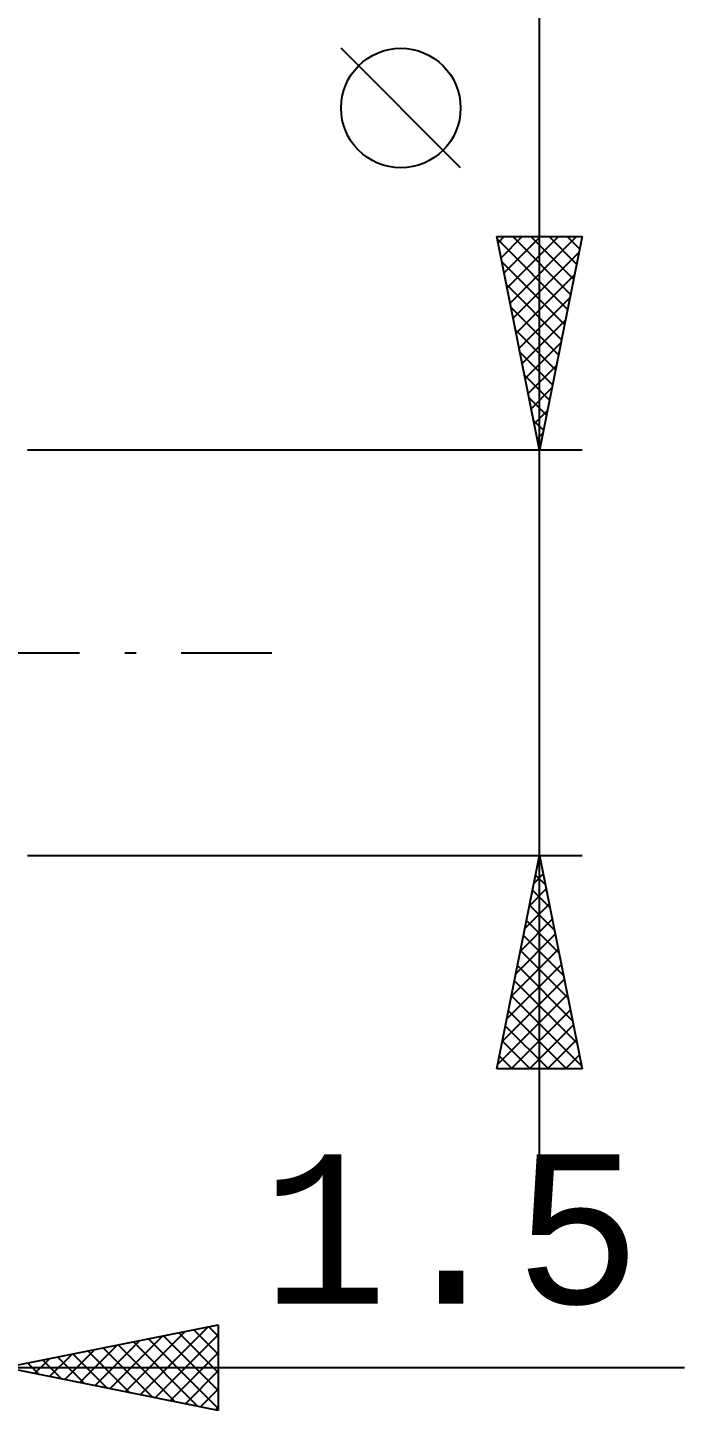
# Model space of a CAD drawing. Header units: millimetres. Extents: x -65 to 52, y -38 to 52.
# Drawn here: x 37 to 52.39, y -17.75 to 14.65 of the extents above; entities that cross this region are included whole.
import ezdxf
from ezdxf.enums import TextEntityAlignment as Align

# ---------------------------------------------------------------- set-up
doc = ezdxf.new("R2010")
doc.units = ezdxf.units.MM
doc.header["$LTSCALE"] = 5.3
doc.linetypes.add('LONGDASH_DASH', pattern=[0.85, 0.4, -0.2, 0.05, -0.2])
doc.layers.add('2', color=7, linetype='CONTINUOUS')
doc.layers.add('SK4', color=2, linetype='LONGDASH_DASH')
doc.styles.get("Standard").update_dxf_attribs({"font": 'Monospac821 BT'})

msp = doc.modelspace()

# ---------------------------------------------------------------- linework, layer by layer
at = {"layer": '2', "color": 7, "linetype": 'CONTINUOUS', "lineweight": 25}
for p, q in [((49, -11.75), (49, 24.175)), ((47.15, 11.363), (44.35, 14.162)), ((49, 4.75), (48, 9.75)), ((48, 9.75), (50, 9.75)), ((48.028, 9.608), (48.17, 9.75)), ((48.099, 9.255), (48.594, 9.75)), ((48.17, 8.901), (49.019, 9.75)), ((48.24, 8.548), (49.443, 9.75)), ((48.311, 8.194), (49.867, 9.75)), ((48.374, 9.75), (49.729, 8.395)), ((48.798, 9.75), (49.8, 8.749)), ((50, 9.75), (49, 4.75)), ((49.223, 9.75), (49.87, 9.102)), ((49.647, 9.75), (49.941, 9.456)), ((48.013, 9.687), (49.658, 8.042)), ((48.119, 9.157), (49.588, 7.688)), ((48.382, 7.84), (49.927, 9.386)), ((48.453, 7.487), (49.821, 8.855)), ((48.225, 8.627), (49.517, 7.334)), ((48.523, 7.133), (49.715, 8.325)), ((48.331, 8.096), (49.446, 6.981)), ((48.594, 6.78), (49.609, 7.795)), ((48.437, 7.566), (49.375, 6.627)), ((48.665, 6.426), (49.503, 7.264)), ((48.543, 7.036), (49.305, 6.274)), ((48.649, 6.505), (49.234, 5.92)), ((48.735, 6.073), (49.397, 6.734)), ((48.806, 5.719), (49.291, 6.204)), ((48.755, 5.975), (49.163, 5.567)), ((48.877, 5.366), (49.185, 5.673)), ((48.861, 5.445), (49.093, 5.213)), ((48.948, 5.012), (49.079, 5.143)), ((48.967, 4.914), (49.022, 4.86)), ((50, 4.75), (37, 4.75)), ((37, -4.75), (50, -4.75)), ((48, -9.75), (49, -4.75)), ((48.977, -4.867), (49.016, -4.828)), ((48.979, -4.855), (49.032, -4.908)), ((49, -4.75), (50, -9.75)), ((48.871, -5.397), (49.086, -5.182)), ((48.908, -5.209), (49.138, -5.439)), ((48.764, -5.928), (49.157, -5.535)), ((48.837, -5.563), (49.244, -5.969)), ((48.658, -6.458), (49.228, -5.889)), ((48.767, -5.916), (49.35, -6.499)), ((48.552, -6.988), (49.298, -6.242)), ((48.696, -6.27), (49.456, -7.029)), ((48.446, -7.519), (49.369, -6.596)), ((48.625, -6.623), (49.562, -7.56)), ((48.34, -8.049), (49.44, -6.949)), ((48.555, -6.977), (49.668, -8.09)), ((48.234, -8.579), (49.511, -7.303)), ((48.484, -7.33), (49.774, -8.62)), ((48.128, -9.11), (49.581, -7.656)), ((48.413, -7.684), (49.88, -9.151)), ((48.022, -9.64), (49.652, -8.01)), ((48.343, -8.037), (49.986, -9.681)), ((48.272, -8.391), (49.631, -9.75)), ((48.336, -9.75), (49.723, -8.364)), ((48.201, -8.745), (49.207, -9.75)), ((48.761, -9.75), (49.793, -8.717)), ((49.185, -9.75), (49.864, -9.071)), ((48.13, -9.098), (48.782, -9.75)), ((48.06, -9.452), (48.358, -9.75)), ((49.609, -9.75), (49.935, -9.424)), ((50, -9.75), (48, -9.75)), ((36.469, -16.75), (41.469, -15.75)), ((39.64, -17.384), (41.226, -15.799)), ((40.896, -15.865), (41.469, -16.437)), ((41.25, -15.794), (41.469, -16.013)), ((41.469, -15.75), (41.469, -17.75)), ((38.579, -17.172), (39.635, -16.117)), ((38.933, -17.243), (40.165, -16.011)), ((39.287, -17.314), (40.695, -15.905)), ((39.482, -16.147), (40.988, -17.654)), ((39.835, -16.077), (41.469, -17.71)), ((39.994, -17.455), (41.469, -15.98)), ((40.189, -16.006), (41.469, -17.286)), ((40.543, -15.935), (41.469, -16.862)), ((37.519, -16.96), (38.044, -16.435)), ((37.714, -16.501), (38.337, -17.124)), ((37.872, -17.031), (38.574, -16.329)), ((38.068, -16.43), (38.867, -17.23)), ((38.226, -17.101), (39.104, -16.223)), ((38.421, -16.36), (39.397, -17.336)), ((38.775, -16.289), (39.928, -17.442)), ((39.128, -16.218), (40.458, -17.548)), ((40.347, -17.526), (41.469, -16.404)), ((27.969, -16.75), (52.394, -16.75)), ((41.469, -17.75), (36.469, -16.75)), ((37.007, -16.642), (37.276, -16.911)), ((37.165, -16.889), (37.513, -16.541)), ((37.361, -16.572), (37.806, -17.017)), ((40.701, -17.596), (41.469, -16.828)), ((41.054, -17.667), (41.469, -17.252)), ((41.408, -17.738), (41.469, -17.677))]:
    msp.add_line(p, q, dxfattribs=at)
msp.add_circle((45.75, 12.762), 1.4, dxfattribs=at)
at = {"layer": 'SK4', "color": 2, "linetype": 'LONGDASH_DASH', "lineweight": 25}
msp.add_line((-54, 0), (43, 0), dxfattribs=at)

# ---------------------------------------------------------------- texts
at = {"layer": '2', "color": 7, "linetype": 'CONTINUOUS', "lineweight": 25}
msp.add_text('1.5', height=3.5, dxfattribs=at).set_placement((46.931, -15.25), align=Align.CENTER)

doc.saveas('drawing.dxf')
